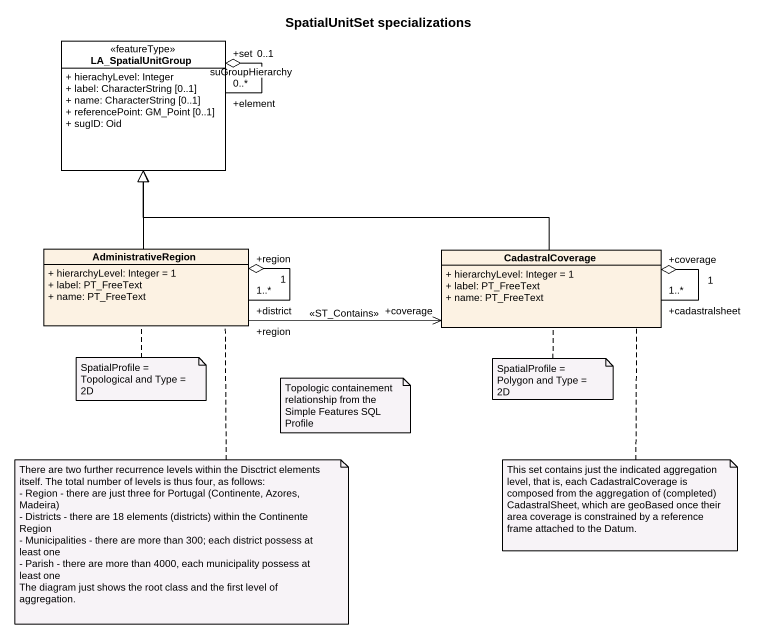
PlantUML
@startuml
title SpatialUnitSet specializations
hide circle
hide empty members
skinparam classAttributeIconSize 0
class LA_SpatialUnitGroup <<featureType>> #FFFFFF {
  + hierachyLevel: Integer
  + label: CharacterString [0..1]
  + name: CharacterString [0..1]
  + referencePoint: GM_Point [0..1]
  + sugID: Oid
}
class AdministrativeRegion {
  + hierarchyLevel: Integer = 1
  + label: PT_FreeText
  + name: PT_FreeText
}
class CadastralCoverage {
  + hierarchyLevel: Integer = 1
  + label: PT_FreeText
  + name: PT_FreeText
}
LA_SpatialUnitGroup "+element\n0..*" --o "+set\n0..1" LA_SpatialUnitGroup : suGroupHierarchy
AdministrativeRegion -up-|> LA_SpatialUnitGroup
AdministrativeRegion "+district\n1..*" --o "+region\n1" AdministrativeRegion
AdministrativeRegion "+region" -right-> "+coverage" CadastralCoverage : <<ST_Contains>>
CadastralCoverage -left-|> LA_SpatialUnitGroup
CadastralCoverage "+cadastralsheet\n1..*" --o "+coverage\n1" CadastralCoverage
note bottom of AdministrativeRegion : SpatialProfile = Topological and Type = 2D
note bottom of CadastralCoverage : SpatialProfile = Polygon and Type = 2D
note as N3
  Topologic containement relationship from the Simple Features SQL Profile
end note
note bottom of AdministrativeRegion
  There are two further recurrence levels within the Disctrict elements itself. The total number of levels is thus four, as follows:
  - Region - there are just three for Portugal (Continente, Azores, Madeira)
  - Districts - there are 18 elements (districts) within the Continente Region
  - Municipalities - there are more than 300; each district possess at least one
  - Parish - there are more than 4000, each municipality possess at least one
  The diagram just shows the root class and the first level of aggregation.
end note
note bottom of CadastralCoverage : This set contains just the indicated aggregation level, that is, each CadastralCoverage is composed from the aggregation of (completed) CadastralSheet, which are geoBased once their area coverage is constrained by a reference frame attached to the Datum.
@enduml
